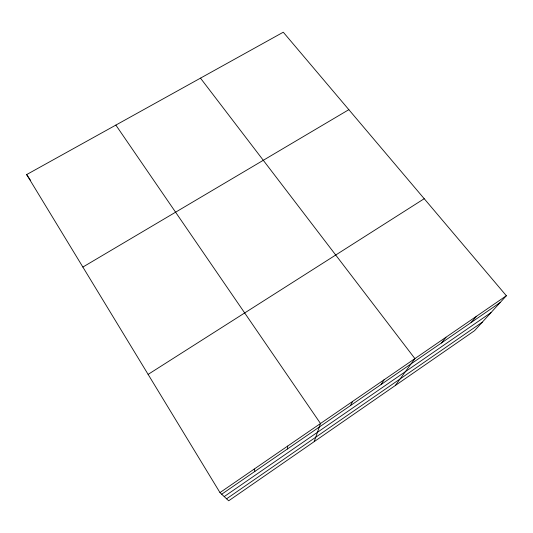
<?xml version="1.0" encoding="UTF-8"?>
<svg xmlns="http://www.w3.org/2000/svg" width="533" height="533" viewBox="0 0 533 533"><rect width="100%" height="100%" fill="white"/><g stroke="black" fill="none" stroke-linecap="round" stroke-linejoin="round"><path stroke-width="0.8" d="M287.414 448.999L287.7 446.054M314.23 441.604L320.5 423.502L115.848 125.088M350.481 405.586L352.619 401.422M381.068 384.533L384.08 379.796M395.326 385.499L414.907 358.602L200.481 78.138M441.344 343.039L446.014 337.216M471.032 322.605L476.495 316.269M506.35 295.742L474.57 330.667L228.684 500.793L219.982 492.605L26.65 174.577L283.276 32.207L506.35 295.742L219.982 492.605M226.578 498.815L482.325 322.139M221.708 494.224L500.127 302.577M224.22 496.589L490.986 312.624M148.121 374.393L424.215 198.709M82.875 267.06L348.842 109.665M26.65 174.577L30.674 180.547M254.208 469.08L254.901 471.379"/></g></svg>
